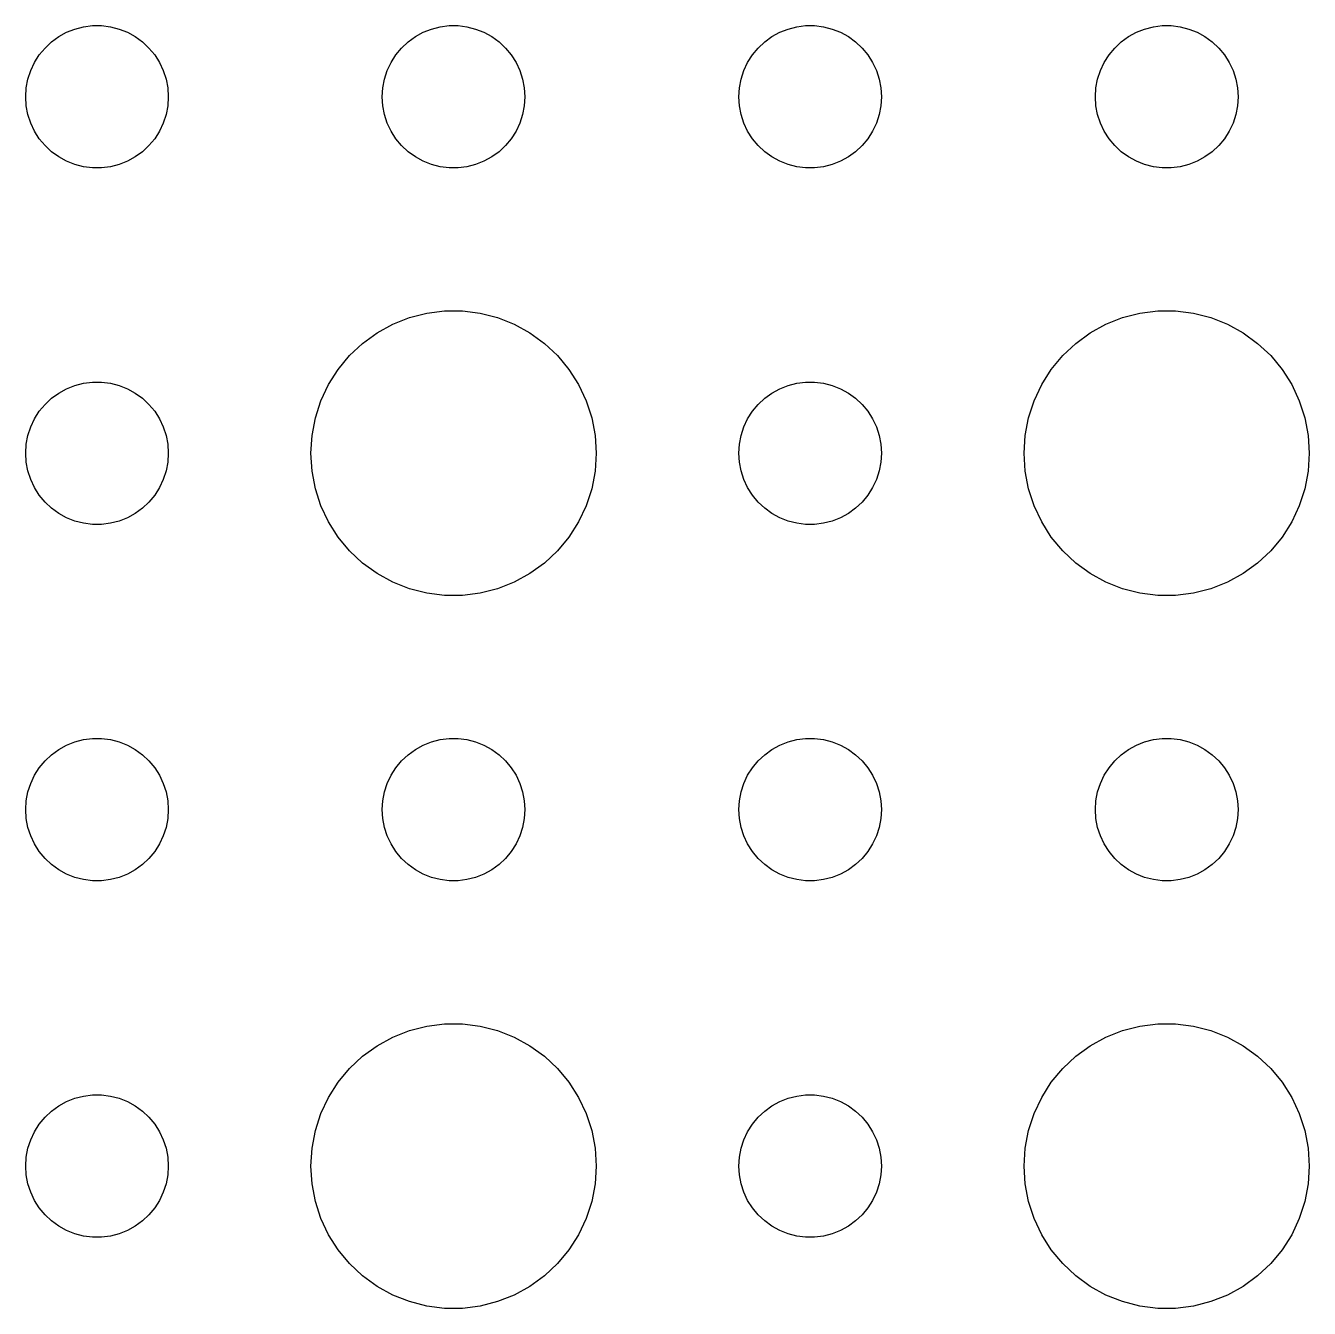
# Model space of a CAD drawing. Header units: metres. Extents: x -104 to 104, y -104 to 104.
# Drawn here: x -31.5 to -4.5, y 49.51 to 76.5 of the extents above; entities that cross this region are included whole.
import ezdxf

# ---------------------------------------------------------------- set-up
doc = ezdxf.new("R2010")
doc.units = ezdxf.units.M

msp = doc.modelspace()

# ---------------------------------------------------------------- linework, layer by layer
for p, q in [((-30.6387, 76.3572), (-30.4635, 76.4266)), ((-30.4635, 76.4266), (-30.2811, 76.4734)), ((-30.2811, 76.4734), (-30.0942, 76.497)), ((-30.0942, 76.497), (-29.9058, 76.497)), ((-29.9058, 76.497), (-29.7189, 76.4734)), ((-29.7189, 76.4734), (-29.5365, 76.4266)), ((-29.5365, 76.4266), (-29.3613, 76.3572)), ((-23.1387, 76.3572), (-22.9635, 76.4266)), ((-22.9635, 76.4266), (-22.7811, 76.4734)), ((-22.7811, 76.4734), (-22.5942, 76.497)), ((-22.5942, 76.497), (-22.4058, 76.497)), ((-22.4058, 76.497), (-22.2189, 76.4734)), ((-22.2189, 76.4734), (-22.0365, 76.4266)), ((-22.0365, 76.4266), (-21.8613, 76.3572)), ((-15.6387, 76.3572), (-15.4635, 76.4266)), ((-15.4635, 76.4266), (-15.2811, 76.4734)), ((-15.2811, 76.4734), (-15.0942, 76.497)), ((-15.0942, 76.497), (-14.9058, 76.497)), ((-14.9058, 76.497), (-14.7189, 76.4734)), ((-14.7189, 76.4734), (-14.5365, 76.4266)), ((-14.5365, 76.4266), (-14.3613, 76.3572)), ((-8.13866, 76.3572), (-7.96352, 76.4266)), ((-7.96352, 76.4266), (-7.78107, 76.4734)), ((-7.78107, 76.4734), (-7.59418, 76.497)), ((-7.59418, 76.497), (-7.40581, 76.497)), ((-7.40581, 76.497), (-7.21892, 76.4734)), ((-7.21892, 76.4734), (-7.03647, 76.4266)), ((-7.03647, 76.4266), (-6.86133, 76.3572)), ((-31.0934, 76.0268), (-30.9561, 76.1558)), ((-30.9561, 76.1558), (-30.8037, 76.2665)), ((-30.8037, 76.2665), (-30.6387, 76.3572)), ((-29.3613, 76.3572), (-29.1963, 76.2665)), ((-29.1963, 76.2665), (-29.0439, 76.1558)), ((-29.0439, 76.1558), (-28.9065, 76.0268)), ((-23.5934, 76.0268), (-23.4561, 76.1558)), ((-23.4561, 76.1558), (-23.3037, 76.2665)), ((-23.3037, 76.2665), (-23.1387, 76.3572)), ((-21.8613, 76.3572), (-21.6963, 76.2665)), ((-21.6963, 76.2665), (-21.5439, 76.1558)), ((-21.5439, 76.1558), (-21.4065, 76.0268)), ((-16.0934, 76.0268), (-15.9561, 76.1558)), ((-15.9561, 76.1558), (-15.8037, 76.2665)), ((-15.8037, 76.2665), (-15.6387, 76.3572)), ((-14.3613, 76.3572), (-14.1963, 76.2665)), ((-14.1963, 76.2665), (-14.0439, 76.1558)), ((-14.0439, 76.1558), (-13.9065, 76.0268)), ((-8.59344, 76.0268), (-8.45613, 76.1558)), ((-8.45613, 76.1558), (-8.30373, 76.2665)), ((-8.30373, 76.2665), (-8.13866, 76.3572)), ((-6.86133, 76.3572), (-6.69626, 76.2665)), ((-6.69626, 76.2665), (-6.54385, 76.1558)), ((-6.54385, 76.1558), (-6.40654, 76.0268)), ((-31.3145, 75.7226), (-31.2135, 75.8817)), ((-31.2135, 75.8817), (-31.0934, 76.0268)), ((-28.9065, 76.0268), (-28.7865, 75.8817)), ((-28.7865, 75.8817), (-28.6855, 75.7226)), ((-23.8145, 75.7226), (-23.7135, 75.8817)), ((-23.7135, 75.8817), (-23.5934, 76.0268)), ((-21.4065, 76.0268), (-21.2865, 75.8817)), ((-21.2865, 75.8817), (-21.1855, 75.7226)), ((-16.3145, 75.7226), (-16.2135, 75.8817)), ((-16.2135, 75.8817), (-16.0934, 76.0268)), ((-13.9065, 76.0268), (-13.7865, 75.8817)), ((-13.7865, 75.8817), (-13.6855, 75.7226)), ((-8.81445, 75.7226), (-8.71352, 75.8817)), ((-8.71352, 75.8817), (-8.59344, 76.0268)), ((-6.40654, 76.0268), (-6.28647, 75.8817)), ((-6.28647, 75.8817), (-6.18553, 75.7226)), ((-31.3947, 75.5522), (-31.3145, 75.7226)), ((-28.6855, 75.7226), (-28.6053, 75.5522)), ((-23.8947, 75.5522), (-23.8145, 75.7226)), ((-21.1855, 75.7226), (-21.1053, 75.5522)), ((-16.3947, 75.5522), (-16.3145, 75.7226)), ((-13.6855, 75.7226), (-13.6053, 75.5522)), ((-8.89465, 75.5522), (-8.81445, 75.7226)), ((-6.18553, 75.7226), (-6.10533, 75.5522)), ((-31.4882, 75.188), (-31.4529, 75.373)), ((-31.4529, 75.373), (-31.3947, 75.5522)), ((-28.6053, 75.5522), (-28.5471, 75.373)), ((-28.5471, 75.373), (-28.5118, 75.188)), ((-23.9882, 75.188), (-23.9529, 75.373)), ((-23.9529, 75.373), (-23.8947, 75.5522)), ((-21.1053, 75.5522), (-21.0471, 75.373)), ((-21.0471, 75.373), (-21.0118, 75.188)), ((-16.4882, 75.188), (-16.4529, 75.373)), ((-16.4529, 75.373), (-16.3947, 75.5522)), ((-13.6053, 75.5522), (-13.5471, 75.373)), ((-13.5471, 75.373), (-13.5118, 75.188)), ((-8.98816, 75.188), (-8.95287, 75.373)), ((-8.95287, 75.373), (-8.89465, 75.5522)), ((-6.10533, 75.5522), (-6.04712, 75.373)), ((-6.04712, 75.373), (-6.01183, 75.188)), ((-31.5, 75), (-31.4882, 75.188)), ((-28.5118, 75.188), (-28.5, 75)), ((-24, 75), (-23.9882, 75.188)), ((-21.0118, 75.188), (-21, 75)), ((-16.5, 75), (-16.4882, 75.188)), ((-13.5118, 75.188), (-13.5, 75)), ((-9, 75), (-8.98816, 75.188)), ((-6.01183, 75.188), (-6, 75)), ((-31.4882, 74.812), (-31.5, 75)), ((-31.4529, 74.627), (-31.4882, 74.812)), ((-28.5118, 74.812), (-28.5471, 74.627)), ((-28.5, 75), (-28.5118, 74.812)), ((-23.9882, 74.812), (-24, 75)), ((-23.9529, 74.627), (-23.9882, 74.812)), ((-21.0118, 74.812), (-21.0471, 74.627)), ((-21, 75), (-21.0118, 74.812)), ((-16.4882, 74.812), (-16.5, 75)), ((-16.4529, 74.627), (-16.4882, 74.812)), ((-13.5118, 74.812), (-13.5471, 74.627)), ((-13.5, 75), (-13.5118, 74.812)), ((-8.98816, 74.812), (-9, 75)), ((-8.95287, 74.627), (-8.98816, 74.812)), ((-6.01183, 74.812), (-6.04712, 74.627)), ((-6, 75), (-6.01183, 74.812)), ((-31.3947, 74.4478), (-31.4529, 74.627)), ((-28.5471, 74.627), (-28.6053, 74.4478)), ((-23.8947, 74.4478), (-23.9529, 74.627)), ((-21.0471, 74.627), (-21.1053, 74.4478)), ((-16.3947, 74.4478), (-16.4529, 74.627)), ((-13.5471, 74.627), (-13.6053, 74.4478)), ((-8.89465, 74.4478), (-8.95287, 74.627)), ((-6.04712, 74.627), (-6.10533, 74.4478)), ((-31.3145, 74.2774), (-31.3947, 74.4478)), ((-31.2135, 74.1183), (-31.3145, 74.2774)), ((-28.6855, 74.2774), (-28.7865, 74.1183)), ((-28.6053, 74.4478), (-28.6855, 74.2774)), ((-23.8145, 74.2774), (-23.8947, 74.4478)), ((-23.7135, 74.1183), (-23.8145, 74.2774)), ((-21.1855, 74.2774), (-21.2865, 74.1183)), ((-21.1053, 74.4478), (-21.1855, 74.2774)), ((-16.3145, 74.2774), (-16.3947, 74.4478)), ((-16.2135, 74.1183), (-16.3145, 74.2774)), ((-13.6855, 74.2774), (-13.7865, 74.1183)), ((-13.6053, 74.4478), (-13.6855, 74.2774)), ((-8.81445, 74.2774), (-8.89465, 74.4478)), ((-8.71352, 74.1183), (-8.81445, 74.2774)), ((-6.18553, 74.2774), (-6.28647, 74.1183)), ((-6.10533, 74.4478), (-6.18553, 74.2774)), ((-31.0934, 73.9732), (-31.2135, 74.1183)), ((-28.7865, 74.1183), (-28.9065, 73.9732)), ((-23.5934, 73.9732), (-23.7135, 74.1183)), ((-21.2865, 74.1183), (-21.4065, 73.9732)), ((-16.0934, 73.9732), (-16.2135, 74.1183)), ((-13.7865, 74.1183), (-13.9065, 73.9732)), ((-8.59344, 73.9732), (-8.71352, 74.1183)), ((-6.28647, 74.1183), (-6.40654, 73.9732)), ((-30.9561, 73.8442), (-31.0934, 73.9732)), ((-30.8037, 73.7335), (-30.9561, 73.8442)), ((-30.6387, 73.6428), (-30.8037, 73.7335)), ((-29.1963, 73.7335), (-29.3613, 73.6428)), ((-29.0439, 73.8442), (-29.1963, 73.7335)), ((-28.9065, 73.9732), (-29.0439, 73.8442)), ((-23.4561, 73.8442), (-23.5934, 73.9732)), ((-23.3037, 73.7335), (-23.4561, 73.8442)), ((-23.1387, 73.6428), (-23.3037, 73.7335)), ((-21.6963, 73.7335), (-21.8613, 73.6428)), ((-21.5439, 73.8442), (-21.6963, 73.7335)), ((-21.4065, 73.9732), (-21.5439, 73.8442)), ((-15.9561, 73.8442), (-16.0934, 73.9732)), ((-15.8037, 73.7335), (-15.9561, 73.8442)), ((-15.6387, 73.6428), (-15.8037, 73.7335)), ((-14.1963, 73.7335), (-14.3613, 73.6428)), ((-14.0439, 73.8442), (-14.1963, 73.7335)), ((-13.9065, 73.9732), (-14.0439, 73.8442)), ((-8.45613, 73.8442), (-8.59344, 73.9732)), ((-8.30373, 73.7335), (-8.45613, 73.8442)), ((-8.13866, 73.6428), (-8.30373, 73.7335)), ((-6.69626, 73.7335), (-6.86133, 73.6428)), ((-6.54385, 73.8442), (-6.69626, 73.7335)), ((-6.40654, 73.9732), (-6.54385, 73.8442)), ((-30.4635, 73.5734), (-30.6387, 73.6428)), ((-30.2811, 73.5266), (-30.4635, 73.5734)), ((-30.0942, 73.503), (-30.2811, 73.5266)), ((-29.9058, 73.503), (-30.0942, 73.503)), ((-29.7189, 73.5266), (-29.9058, 73.503)), ((-29.5365, 73.5734), (-29.7189, 73.5266)), ((-29.3613, 73.6428), (-29.5365, 73.5734)), ((-22.9635, 73.5734), (-23.1387, 73.6428)), ((-22.7811, 73.5266), (-22.9635, 73.5734)), ((-22.5942, 73.503), (-22.7811, 73.5266)), ((-22.4058, 73.503), (-22.5942, 73.503)), ((-22.2189, 73.5266), (-22.4058, 73.503)), ((-22.0365, 73.5734), (-22.2189, 73.5266)), ((-21.8613, 73.6428), (-22.0365, 73.5734)), ((-15.4635, 73.5734), (-15.6387, 73.6428)), ((-15.2811, 73.5266), (-15.4635, 73.5734)), ((-15.0942, 73.503), (-15.2811, 73.5266)), ((-14.9058, 73.503), (-15.0942, 73.503)), ((-14.7189, 73.5266), (-14.9058, 73.503)), ((-14.5365, 73.5734), (-14.7189, 73.5266)), ((-14.3613, 73.6428), (-14.5365, 73.5734)), ((-7.96352, 73.5734), (-8.13866, 73.6428)), ((-7.78107, 73.5266), (-7.96352, 73.5734)), ((-7.59418, 73.503), (-7.78107, 73.5266)), ((-7.40581, 73.503), (-7.59418, 73.503)), ((-7.21892, 73.5266), (-7.40581, 73.503)), ((-7.03647, 73.5734), (-7.21892, 73.5266)), ((-6.86133, 73.6428), (-7.03647, 73.5734)), ((-23.0621, 70.4469), (-22.6884, 70.4941)), ((-22.6884, 70.4941), (-22.3116, 70.4941)), ((-22.3116, 70.4941), (-21.9379, 70.4469)), ((-8.06213, 70.4469), (-7.68837, 70.4941)), ((-7.68837, 70.4941), (-7.31161, 70.4941)), ((-7.31161, 70.4941), (-6.93785, 70.4469)), ((-24.1075, 70.033), (-23.7773, 70.2145)), ((-23.7773, 70.2145), (-23.427, 70.3532)), ((-23.427, 70.3532), (-23.0621, 70.4469)), ((-21.9379, 70.4469), (-21.5729, 70.3532)), ((-21.5729, 70.3532), (-21.2227, 70.2145)), ((-21.2227, 70.2145), (-20.8925, 70.033)), ((-9.10747, 70.033), (-8.77733, 70.2145)), ((-8.77733, 70.2145), (-8.42705, 70.3532)), ((-8.42705, 70.3532), (-8.06213, 70.4469)), ((-6.93785, 70.4469), (-6.57294, 70.3532)), ((-6.57294, 70.3532), (-6.22266, 70.2145)), ((-6.22266, 70.2145), (-5.89252, 70.033)), ((-24.4123, 69.8115), (-24.1075, 70.033)), ((-20.8925, 70.033), (-20.5877, 69.8115)), ((-9.41226, 69.8115), (-9.10747, 70.033)), ((-5.89252, 70.033), (-5.58772, 69.8115)), ((-24.6869, 69.5536), (-24.4123, 69.8115)), ((-20.5877, 69.8115), (-20.3131, 69.5536)), ((-9.6869, 69.5536), (-9.41226, 69.8115)), ((-5.58772, 69.8115), (-5.31308, 69.5536)), ((-24.927, 69.2634), (-24.6869, 69.5536)), ((-20.3131, 69.5536), (-20.0729, 69.2634)), ((-9.92705, 69.2634), (-9.6869, 69.5536)), ((-5.31308, 69.5536), (-5.07294, 69.2634)), ((-25.1289, 68.9453), (-24.927, 69.2634)), ((-20.0729, 69.2634), (-19.8711, 68.9453)), ((-10.1289, 68.9453), (-9.92705, 69.2634)), ((-5.07294, 69.2634), (-4.87108, 68.9453)), ((-30.8037, 68.7665), (-30.6387, 68.8572)), ((-30.6387, 68.8572), (-30.4635, 68.9266)), ((-30.4635, 68.9266), (-30.2811, 68.9734)), ((-30.2811, 68.9734), (-30.0942, 68.997)), ((-30.0942, 68.997), (-29.9058, 68.997)), ((-29.9058, 68.997), (-29.7189, 68.9734)), ((-29.7189, 68.9734), (-29.5365, 68.9266)), ((-29.5365, 68.9266), (-29.3613, 68.8572)), ((-29.3613, 68.8572), (-29.1963, 68.7665)), ((-25.2893, 68.6044), (-25.1289, 68.9453)), ((-19.8711, 68.9453), (-19.7107, 68.6044)), ((-15.8037, 68.7665), (-15.6387, 68.8572)), ((-15.6387, 68.8572), (-15.4635, 68.9266)), ((-15.4635, 68.9266), (-15.2811, 68.9734)), ((-15.2811, 68.9734), (-15.0942, 68.997)), ((-15.0942, 68.997), (-14.9058, 68.997)), ((-14.9058, 68.997), (-14.7189, 68.9734)), ((-14.7189, 68.9734), (-14.5365, 68.9266)), ((-14.5365, 68.9266), (-14.3613, 68.8572)), ((-14.3613, 68.8572), (-14.1963, 68.7665)), ((-10.2893, 68.6044), (-10.1289, 68.9453)), ((-4.87108, 68.9453), (-4.71066, 68.6044)), ((-31.0934, 68.5268), (-30.9561, 68.6558)), ((-30.9561, 68.6558), (-30.8037, 68.7665)), ((-29.1963, 68.7665), (-29.0439, 68.6558)), ((-29.0439, 68.6558), (-28.9065, 68.5268)), ((-25.4057, 68.2461), (-25.2893, 68.6044)), ((-19.7107, 68.6044), (-19.5942, 68.2461)), ((-16.0934, 68.5268), (-15.9561, 68.6558)), ((-15.9561, 68.6558), (-15.8037, 68.7665)), ((-14.1963, 68.7665), (-14.0439, 68.6558)), ((-14.0439, 68.6558), (-13.9065, 68.5268)), ((-10.4057, 68.2461), (-10.2893, 68.6044)), ((-4.71066, 68.6044), (-4.59424, 68.2461)), ((-31.3145, 68.2226), (-31.2135, 68.3817)), ((-31.2135, 68.3817), (-31.0934, 68.5268)), ((-28.9065, 68.5268), (-28.7865, 68.3817)), ((-28.7865, 68.3817), (-28.6855, 68.2226)), ((-16.3145, 68.2226), (-16.2135, 68.3817)), ((-16.2135, 68.3817), (-16.0934, 68.5268)), ((-13.9065, 68.5268), (-13.7865, 68.3817)), ((-13.7865, 68.3817), (-13.6855, 68.2226)), ((-31.4529, 67.873), (-31.3947, 68.0522)), ((-31.3947, 68.0522), (-31.3145, 68.2226)), ((-28.6855, 68.2226), (-28.6053, 68.0522)), ((-28.6053, 68.0522), (-28.5471, 67.873)), ((-25.4763, 67.876), (-25.4057, 68.2461)), ((-19.5942, 68.2461), (-19.5237, 67.876)), ((-16.4529, 67.873), (-16.3947, 68.0522)), ((-16.3947, 68.0522), (-16.3145, 68.2226)), ((-13.6855, 68.2226), (-13.6053, 68.0522)), ((-13.6053, 68.0522), (-13.5471, 67.873)), ((-10.4763, 67.876), (-10.4057, 68.2461)), ((-4.59424, 68.2461), (-4.52365, 67.876)), ((-31.4882, 67.688), (-31.4529, 67.873)), ((-28.5471, 67.873), (-28.5118, 67.688)), ((-25.5, 67.5), (-25.4763, 67.876)), ((-19.5237, 67.876), (-19.5, 67.5)), ((-16.4882, 67.688), (-16.4529, 67.873)), ((-13.5471, 67.873), (-13.5118, 67.688)), ((-10.5, 67.5), (-10.4763, 67.876)), ((-4.52365, 67.876), (-4.5, 67.5)), ((-31.5, 67.5), (-31.4882, 67.688)), ((-28.5118, 67.688), (-28.5, 67.5)), ((-16.5, 67.5), (-16.4882, 67.688)), ((-13.5118, 67.688), (-13.5, 67.5)), ((-31.4882, 67.312), (-31.5, 67.5)), ((-31.4529, 67.127), (-31.4882, 67.312)), ((-28.5118, 67.312), (-28.5471, 67.127)), ((-28.5, 67.5), (-28.5118, 67.312)), ((-25.4763, 67.124), (-25.5, 67.5)), ((-19.5, 67.5), (-19.5237, 67.124)), ((-16.4882, 67.312), (-16.5, 67.5)), ((-16.4529, 67.127), (-16.4882, 67.312)), ((-13.5118, 67.312), (-13.5471, 67.127)), ((-13.5, 67.5), (-13.5118, 67.312)), ((-10.4763, 67.124), (-10.5, 67.5)), ((-4.5, 67.5), (-4.52365, 67.124)), ((-31.3947, 66.9478), (-31.4529, 67.127)), ((-28.5471, 67.127), (-28.6053, 66.9478)), ((-25.4057, 66.7539), (-25.4763, 67.124)), ((-19.5237, 67.124), (-19.5942, 66.7539)), ((-16.3947, 66.9478), (-16.4529, 67.127)), ((-13.5471, 67.127), (-13.6053, 66.9478)), ((-10.4057, 66.7539), (-10.4763, 67.124)), ((-4.52365, 67.124), (-4.59424, 66.7539)), ((-31.3145, 66.7774), (-31.3947, 66.9478)), ((-31.2135, 66.6183), (-31.3145, 66.7774)), ((-28.6855, 66.7774), (-28.7865, 66.6183)), ((-28.6053, 66.9478), (-28.6855, 66.7774)), ((-25.2893, 66.3956), (-25.4057, 66.7539)), ((-19.5942, 66.7539), (-19.7107, 66.3956)), ((-16.3145, 66.7774), (-16.3947, 66.9478)), ((-16.2135, 66.6183), (-16.3145, 66.7774)), ((-13.6855, 66.7774), (-13.7865, 66.6183)), ((-13.6053, 66.9478), (-13.6855, 66.7774)), ((-10.2893, 66.3956), (-10.4057, 66.7539)), ((-4.59424, 66.7539), (-4.71066, 66.3956)), ((-31.0934, 66.4732), (-31.2135, 66.6183)), ((-30.9561, 66.3442), (-31.0934, 66.4732)), ((-28.9065, 66.4732), (-29.0439, 66.3442)), ((-28.7865, 66.6183), (-28.9065, 66.4732)), ((-16.0934, 66.4732), (-16.2135, 66.6183)), ((-15.9561, 66.3442), (-16.0934, 66.4732)), ((-13.9065, 66.4732), (-14.0439, 66.3442)), ((-13.7865, 66.6183), (-13.9065, 66.4732)), ((-30.8037, 66.2335), (-30.9561, 66.3442)), ((-30.6387, 66.1428), (-30.8037, 66.2335)), ((-29.1963, 66.2335), (-29.3613, 66.1428)), ((-29.0439, 66.3442), (-29.1963, 66.2335)), ((-25.1289, 66.0547), (-25.2893, 66.3956)), ((-19.7107, 66.3956), (-19.8711, 66.0547)), ((-15.8037, 66.2335), (-15.9561, 66.3442)), ((-15.6387, 66.1428), (-15.8037, 66.2335)), ((-14.1963, 66.2335), (-14.3613, 66.1428)), ((-14.0439, 66.3442), (-14.1963, 66.2335)), ((-10.1289, 66.0547), (-10.2893, 66.3956)), ((-4.71066, 66.3956), (-4.87108, 66.0547)), ((-30.4635, 66.0734), (-30.6387, 66.1428)), ((-30.2811, 66.0266), (-30.4635, 66.0734)), ((-30.0942, 66.003), (-30.2811, 66.0266)), ((-29.9058, 66.003), (-30.0942, 66.003)), ((-29.7189, 66.0266), (-29.9058, 66.003)), ((-29.5365, 66.0734), (-29.7189, 66.0266)), ((-29.3613, 66.1428), (-29.5365, 66.0734)), ((-24.927, 65.7366), (-25.1289, 66.0547)), ((-19.8711, 66.0547), (-20.0729, 65.7366)), ((-15.4635, 66.0734), (-15.6387, 66.1428)), ((-15.2811, 66.0266), (-15.4635, 66.0734)), ((-15.0942, 66.003), (-15.2811, 66.0266)), ((-14.9058, 66.003), (-15.0942, 66.003)), ((-14.7189, 66.0266), (-14.9058, 66.003)), ((-14.5365, 66.0734), (-14.7189, 66.0266)), ((-14.3613, 66.1428), (-14.5365, 66.0734)), ((-9.92705, 65.7366), (-10.1289, 66.0547)), ((-4.87108, 66.0547), (-5.07294, 65.7366)), ((-24.6869, 65.4464), (-24.927, 65.7366)), ((-20.0729, 65.7366), (-20.3131, 65.4464)), ((-9.6869, 65.4464), (-9.92705, 65.7366)), ((-5.07294, 65.7366), (-5.31308, 65.4464)), ((-24.4123, 65.1885), (-24.6869, 65.4464)), ((-20.3131, 65.4464), (-20.5877, 65.1885)), ((-9.41226, 65.1885), (-9.6869, 65.4464)), ((-5.31308, 65.4464), (-5.58772, 65.1885)), ((-24.1075, 64.967), (-24.4123, 65.1885)), ((-20.5877, 65.1885), (-20.8925, 64.967)), ((-9.10747, 64.967), (-9.41226, 65.1885)), ((-5.58772, 65.1885), (-5.89252, 64.967)), ((-23.7773, 64.7855), (-24.1075, 64.967)), ((-20.8925, 64.967), (-21.2227, 64.7855)), ((-8.77733, 64.7855), (-9.10747, 64.967)), ((-5.89252, 64.967), (-6.22266, 64.7855)), ((-23.427, 64.6468), (-23.7773, 64.7855)), ((-23.0621, 64.5531), (-23.427, 64.6468)), ((-22.6884, 64.5059), (-23.0621, 64.5531)), ((-21.9379, 64.5531), (-22.3116, 64.5059)), ((-21.5729, 64.6468), (-21.9379, 64.5531)), ((-21.2227, 64.7855), (-21.5729, 64.6468)), ((-8.42705, 64.6468), (-8.77733, 64.7855)), ((-8.06213, 64.5531), (-8.42705, 64.6468)), ((-7.68837, 64.5059), (-8.06213, 64.5531)), ((-6.93785, 64.5531), (-7.31161, 64.5059)), ((-6.57294, 64.6468), (-6.93785, 64.5531)), ((-6.22266, 64.7855), (-6.57294, 64.6468)), ((-22.3116, 64.5059), (-22.6884, 64.5059)), ((-7.31161, 64.5059), (-7.68837, 64.5059)), ((-30.8037, 61.2665), (-30.6387, 61.3572)), ((-30.6387, 61.3572), (-30.4635, 61.4266)), ((-30.4635, 61.4266), (-30.2811, 61.4734)), ((-30.2811, 61.4734), (-30.0942, 61.497)), ((-30.0942, 61.497), (-29.9058, 61.497)), ((-29.9058, 61.497), (-29.7189, 61.4734)), ((-29.7189, 61.4734), (-29.5365, 61.4266)), ((-29.5365, 61.4266), (-29.3613, 61.3572)), ((-29.3613, 61.3572), (-29.1963, 61.2665)), ((-23.3037, 61.2665), (-23.1387, 61.3572)), ((-23.1387, 61.3572), (-22.9635, 61.4266)), ((-22.9635, 61.4266), (-22.7811, 61.4734)), ((-22.7811, 61.4734), (-22.5942, 61.497)), ((-22.5942, 61.497), (-22.4058, 61.497)), ((-22.4058, 61.497), (-22.2189, 61.4734)), ((-22.2189, 61.4734), (-22.0365, 61.4266)), ((-22.0365, 61.4266), (-21.8613, 61.3572)), ((-21.8613, 61.3572), (-21.6963, 61.2665)), ((-15.8037, 61.2665), (-15.6387, 61.3572)), ((-15.6387, 61.3572), (-15.4635, 61.4266)), ((-15.4635, 61.4266), (-15.2811, 61.4734)), ((-15.2811, 61.4734), (-15.0942, 61.497)), ((-15.0942, 61.497), (-14.9058, 61.497)), ((-14.9058, 61.497), (-14.7189, 61.4734)), ((-14.7189, 61.4734), (-14.5365, 61.4266)), ((-14.5365, 61.4266), (-14.3613, 61.3572)), ((-14.3613, 61.3572), (-14.1963, 61.2665)), ((-8.30373, 61.2665), (-8.13866, 61.3572)), ((-8.13866, 61.3572), (-7.96352, 61.4266)), ((-7.96352, 61.4266), (-7.78107, 61.4734)), ((-7.78107, 61.4734), (-7.59418, 61.497)), ((-7.59418, 61.497), (-7.40581, 61.497)), ((-7.40581, 61.497), (-7.21892, 61.4734)), ((-7.21892, 61.4734), (-7.03647, 61.4266)), ((-7.03647, 61.4266), (-6.86133, 61.3572)), ((-6.86133, 61.3572), (-6.69626, 61.2665)), ((-31.2135, 60.8817), (-31.0934, 61.0268)), ((-31.0934, 61.0268), (-30.9561, 61.1558)), ((-30.9561, 61.1558), (-30.8037, 61.2665)), ((-29.1963, 61.2665), (-29.0439, 61.1558)), ((-29.0439, 61.1558), (-28.9065, 61.0268)), ((-28.9065, 61.0268), (-28.7865, 60.8817)), ((-23.7135, 60.8817), (-23.5934, 61.0268)), ((-23.5934, 61.0268), (-23.4561, 61.1558)), ((-23.4561, 61.1558), (-23.3037, 61.2665)), ((-21.6963, 61.2665), (-21.5439, 61.1558)), ((-21.5439, 61.1558), (-21.4065, 61.0268)), ((-21.4065, 61.0268), (-21.2865, 60.8817)), ((-16.2135, 60.8817), (-16.0934, 61.0268)), ((-16.0934, 61.0268), (-15.9561, 61.1558)), ((-15.9561, 61.1558), (-15.8037, 61.2665)), ((-14.1963, 61.2665), (-14.0439, 61.1558)), ((-14.0439, 61.1558), (-13.9065, 61.0268)), ((-13.9065, 61.0268), (-13.7865, 60.8817)), ((-8.71352, 60.8817), (-8.59344, 61.0268)), ((-8.59344, 61.0268), (-8.45613, 61.1558)), ((-8.45613, 61.1558), (-8.30373, 61.2665)), ((-6.69626, 61.2665), (-6.54385, 61.1558)), ((-6.54385, 61.1558), (-6.40654, 61.0268)), ((-6.40654, 61.0268), (-6.28647, 60.8817)), ((-31.3145, 60.7226), (-31.2135, 60.8817)), ((-28.7865, 60.8817), (-28.6855, 60.7226)), ((-23.8145, 60.7226), (-23.7135, 60.8817)), ((-21.2865, 60.8817), (-21.1855, 60.7226)), ((-16.3145, 60.7226), (-16.2135, 60.8817)), ((-13.7865, 60.8817), (-13.6855, 60.7226)), ((-8.81445, 60.7226), (-8.71352, 60.8817)), ((-6.28647, 60.8817), (-6.18553, 60.7226)), ((-31.4529, 60.373), (-31.3947, 60.5522)), ((-31.3947, 60.5522), (-31.3145, 60.7226)), ((-28.6855, 60.7226), (-28.6053, 60.5522)), ((-28.6053, 60.5522), (-28.5471, 60.373)), ((-23.9529, 60.373), (-23.8947, 60.5522)), ((-23.8947, 60.5522), (-23.8145, 60.7226)), ((-21.1855, 60.7226), (-21.1053, 60.5522)), ((-21.1053, 60.5522), (-21.0471, 60.373)), ((-16.4529, 60.373), (-16.3947, 60.5522)), ((-16.3947, 60.5522), (-16.3145, 60.7226)), ((-13.6855, 60.7226), (-13.6053, 60.5522)), ((-13.6053, 60.5522), (-13.5471, 60.373)), ((-8.95287, 60.373), (-8.89465, 60.5522)), ((-8.89465, 60.5522), (-8.81445, 60.7226)), ((-6.18553, 60.7226), (-6.10533, 60.5522)), ((-6.10533, 60.5522), (-6.04712, 60.373)), ((-31.4882, 60.188), (-31.4529, 60.373)), ((-28.5471, 60.373), (-28.5118, 60.188)), ((-23.9882, 60.188), (-23.9529, 60.373)), ((-21.0471, 60.373), (-21.0118, 60.188)), ((-16.4882, 60.188), (-16.4529, 60.373)), ((-13.5471, 60.373), (-13.5118, 60.188)), ((-8.98816, 60.188), (-8.95287, 60.373)), ((-6.04712, 60.373), (-6.01183, 60.188)), ((-31.5, 60), (-31.4882, 60.188)), ((-31.4882, 59.812), (-31.5, 60)), ((-28.5118, 60.188), (-28.5, 60)), ((-28.5, 60), (-28.5118, 59.812)), ((-24, 60), (-23.9882, 60.188)), ((-23.9882, 59.812), (-24, 60)), ((-21.0118, 60.188), (-21, 60)), ((-21, 60), (-21.0118, 59.812)), ((-16.5, 60), (-16.4882, 60.188)), ((-16.4882, 59.812), (-16.5, 60)), ((-13.5118, 60.188), (-13.5, 60)), ((-13.5, 60), (-13.5118, 59.812)), ((-9, 60), (-8.98816, 60.188)), ((-8.98816, 59.812), (-9, 60)), ((-6.01183, 60.188), (-6, 60)), ((-6, 60), (-6.01183, 59.812)), ((-31.4529, 59.627), (-31.4882, 59.812)), ((-28.5118, 59.812), (-28.5471, 59.627)), ((-23.9529, 59.627), (-23.9882, 59.812)), ((-21.0118, 59.812), (-21.0471, 59.627)), ((-16.4529, 59.627), (-16.4882, 59.812)), ((-13.5118, 59.812), (-13.5471, 59.627)), ((-8.95287, 59.627), (-8.98816, 59.812)), ((-6.01183, 59.812), (-6.04712, 59.627)), ((-31.3947, 59.4478), (-31.4529, 59.627)), ((-31.3145, 59.2774), (-31.3947, 59.4478)), ((-28.6053, 59.4478), (-28.6855, 59.2774)), ((-28.5471, 59.627), (-28.6053, 59.4478)), ((-23.8947, 59.4478), (-23.9529, 59.627)), ((-23.8145, 59.2774), (-23.8947, 59.4478)), ((-21.1053, 59.4478), (-21.1855, 59.2774)), ((-21.0471, 59.627), (-21.1053, 59.4478)), ((-16.3947, 59.4478), (-16.4529, 59.627)), ((-16.3145, 59.2774), (-16.3947, 59.4478)), ((-13.6053, 59.4478), (-13.6855, 59.2774)), ((-13.5471, 59.627), (-13.6053, 59.4478)), ((-8.89465, 59.4478), (-8.95287, 59.627)), ((-8.81445, 59.2774), (-8.89465, 59.4478)), ((-6.10533, 59.4478), (-6.18553, 59.2774)), ((-6.04712, 59.627), (-6.10533, 59.4478)), ((-31.2135, 59.1183), (-31.3145, 59.2774)), ((-28.6855, 59.2774), (-28.7865, 59.1183)), ((-23.7135, 59.1183), (-23.8145, 59.2774)), ((-21.1855, 59.2774), (-21.2865, 59.1183)), ((-16.2135, 59.1183), (-16.3145, 59.2774)), ((-13.6855, 59.2774), (-13.7865, 59.1183)), ((-8.71352, 59.1183), (-8.81445, 59.2774)), ((-6.18553, 59.2774), (-6.28647, 59.1183)), ((-31.0934, 58.9732), (-31.2135, 59.1183)), ((-30.9561, 58.8442), (-31.0934, 58.9732)), ((-28.9065, 58.9732), (-29.0439, 58.8442)), ((-28.7865, 59.1183), (-28.9065, 58.9732)), ((-23.5934, 58.9732), (-23.7135, 59.1183)), ((-23.4561, 58.8442), (-23.5934, 58.9732)), ((-21.4065, 58.9732), (-21.5439, 58.8442)), ((-21.2865, 59.1183), (-21.4065, 58.9732)), ((-16.0934, 58.9732), (-16.2135, 59.1183)), ((-15.9561, 58.8442), (-16.0934, 58.9732)), ((-13.9065, 58.9732), (-14.0439, 58.8442)), ((-13.7865, 59.1183), (-13.9065, 58.9732)), ((-8.59344, 58.9732), (-8.71352, 59.1183)), ((-8.45613, 58.8442), (-8.59344, 58.9732)), ((-6.40654, 58.9732), (-6.54385, 58.8442)), ((-6.28647, 59.1183), (-6.40654, 58.9732)), ((-30.8037, 58.7335), (-30.9561, 58.8442)), ((-30.6387, 58.6428), (-30.8037, 58.7335)), ((-30.4635, 58.5734), (-30.6387, 58.6428)), ((-29.3613, 58.6428), (-29.5365, 58.5734)), ((-29.1963, 58.7335), (-29.3613, 58.6428)), ((-29.0439, 58.8442), (-29.1963, 58.7335)), ((-23.3037, 58.7335), (-23.4561, 58.8442)), ((-23.1387, 58.6428), (-23.3037, 58.7335)), ((-22.9635, 58.5734), (-23.1387, 58.6428)), ((-21.8613, 58.6428), (-22.0365, 58.5734)), ((-21.6963, 58.7335), (-21.8613, 58.6428)), ((-21.5439, 58.8442), (-21.6963, 58.7335)), ((-15.8037, 58.7335), (-15.9561, 58.8442)), ((-15.6387, 58.6428), (-15.8037, 58.7335)), ((-15.4635, 58.5734), (-15.6387, 58.6428)), ((-14.3613, 58.6428), (-14.5365, 58.5734)), ((-14.1963, 58.7335), (-14.3613, 58.6428)), ((-14.0439, 58.8442), (-14.1963, 58.7335)), ((-8.30373, 58.7335), (-8.45613, 58.8442)), ((-8.13866, 58.6428), (-8.30373, 58.7335)), ((-7.96352, 58.5734), (-8.13866, 58.6428)), ((-6.86133, 58.6428), (-7.03647, 58.5734)), ((-6.69626, 58.7335), (-6.86133, 58.6428)), ((-6.54385, 58.8442), (-6.69626, 58.7335)), ((-30.2811, 58.5266), (-30.4635, 58.5734)), ((-30.0942, 58.503), (-30.2811, 58.5266)), ((-29.9058, 58.503), (-30.0942, 58.503)), ((-29.7189, 58.5266), (-29.9058, 58.503)), ((-29.5365, 58.5734), (-29.7189, 58.5266)), ((-22.7811, 58.5266), (-22.9635, 58.5734)), ((-22.5942, 58.503), (-22.7811, 58.5266)), ((-22.4058, 58.503), (-22.5942, 58.503)), ((-22.2189, 58.5266), (-22.4058, 58.503)), ((-22.0365, 58.5734), (-22.2189, 58.5266)), ((-15.2811, 58.5266), (-15.4635, 58.5734)), ((-15.0942, 58.503), (-15.2811, 58.5266)), ((-14.9058, 58.503), (-15.0942, 58.503)), ((-14.7189, 58.5266), (-14.9058, 58.503)), ((-14.5365, 58.5734), (-14.7189, 58.5266)), ((-7.78107, 58.5266), (-7.96352, 58.5734)), ((-7.59418, 58.503), (-7.78107, 58.5266)), ((-7.40581, 58.503), (-7.59418, 58.503)), ((-7.21892, 58.5266), (-7.40581, 58.503)), ((-7.03647, 58.5734), (-7.21892, 58.5266)), ((-23.7773, 55.2145), (-23.427, 55.3532)), ((-23.427, 55.3532), (-23.0621, 55.4469)), ((-23.0621, 55.4469), (-22.6884, 55.4941)), ((-22.6884, 55.4941), (-22.3116, 55.4941)), ((-22.3116, 55.4941), (-21.9379, 55.4469)), ((-21.9379, 55.4469), (-21.5729, 55.3532)), ((-21.5729, 55.3532), (-21.2227, 55.2145)), ((-8.77733, 55.2145), (-8.42705, 55.3532)), ((-8.42705, 55.3532), (-8.06213, 55.4469)), ((-8.06213, 55.4469), (-7.68837, 55.4941)), ((-7.68837, 55.4941), (-7.31161, 55.4941)), ((-7.31161, 55.4941), (-6.93785, 55.4469)), ((-6.93785, 55.4469), (-6.57294, 55.3532)), ((-6.57294, 55.3532), (-6.22266, 55.2145)), ((-24.1075, 55.033), (-23.7773, 55.2145)), ((-21.2227, 55.2145), (-20.8925, 55.033)), ((-9.10747, 55.033), (-8.77733, 55.2145)), ((-6.22266, 55.2145), (-5.89252, 55.033)), ((-24.6869, 54.5536), (-24.4123, 54.8115)), ((-24.4123, 54.8115), (-24.1075, 55.033)), ((-20.8925, 55.033), (-20.5877, 54.8115)), ((-20.5877, 54.8115), (-20.3131, 54.5536)), ((-9.6869, 54.5536), (-9.41226, 54.8115)), ((-9.41226, 54.8115), (-9.10747, 55.033)), ((-5.89252, 55.033), (-5.58772, 54.8115)), ((-5.58772, 54.8115), (-5.31308, 54.5536)), ((-24.927, 54.2634), (-24.6869, 54.5536)), ((-20.3131, 54.5536), (-20.0729, 54.2634)), ((-9.92705, 54.2634), (-9.6869, 54.5536)), ((-5.31308, 54.5536), (-5.07294, 54.2634)), ((-25.1289, 53.9453), (-24.927, 54.2634)), ((-20.0729, 54.2634), (-19.8711, 53.9453)), ((-10.1289, 53.9453), (-9.92705, 54.2634)), ((-5.07294, 54.2634), (-4.87108, 53.9453)), ((-30.9561, 53.6558), (-30.8037, 53.7665)), ((-30.8037, 53.7665), (-30.6387, 53.8572)), ((-30.6387, 53.8572), (-30.4635, 53.9266)), ((-30.4635, 53.9266), (-30.2811, 53.9734)), ((-30.2811, 53.9734), (-30.0942, 53.997)), ((-30.0942, 53.997), (-29.9058, 53.997)), ((-29.9058, 53.997), (-29.7189, 53.9734)), ((-29.7189, 53.9734), (-29.5365, 53.9266)), ((-29.5365, 53.9266), (-29.3613, 53.8572)), ((-29.3613, 53.8572), (-29.1963, 53.7665)), ((-29.1963, 53.7665), (-29.0439, 53.6558)), ((-25.2893, 53.6044), (-25.1289, 53.9453)), ((-19.8711, 53.9453), (-19.7107, 53.6044)), ((-15.9561, 53.6558), (-15.8037, 53.7665)), ((-15.8037, 53.7665), (-15.6387, 53.8572)), ((-15.6387, 53.8572), (-15.4635, 53.9266)), ((-15.4635, 53.9266), (-15.2811, 53.9734)), ((-15.2811, 53.9734), (-15.0942, 53.997)), ((-15.0942, 53.997), (-14.9058, 53.997)), ((-14.9058, 53.997), (-14.7189, 53.9734)), ((-14.7189, 53.9734), (-14.5365, 53.9266)), ((-14.5365, 53.9266), (-14.3613, 53.8572)), ((-14.3613, 53.8572), (-14.1963, 53.7665)), ((-14.1963, 53.7665), (-14.0439, 53.6558)), ((-10.2893, 53.6044), (-10.1289, 53.9453)), ((-4.87108, 53.9453), (-4.71066, 53.6044)), ((-31.2135, 53.3817), (-31.0934, 53.5268)), ((-31.0934, 53.5268), (-30.9561, 53.6558)), ((-29.0439, 53.6558), (-28.9065, 53.5268)), ((-28.9065, 53.5268), (-28.7865, 53.3817)), ((-25.4057, 53.2461), (-25.2893, 53.6044)), ((-19.7107, 53.6044), (-19.5942, 53.2461)), ((-16.2135, 53.3817), (-16.0934, 53.5268)), ((-16.0934, 53.5268), (-15.9561, 53.6558)), ((-14.0439, 53.6558), (-13.9065, 53.5268)), ((-13.9065, 53.5268), (-13.7865, 53.3817)), ((-10.4057, 53.2461), (-10.2893, 53.6044)), ((-4.71066, 53.6044), (-4.59424, 53.2461)), ((-31.3947, 53.0522), (-31.3145, 53.2226)), ((-31.3145, 53.2226), (-31.2135, 53.3817)), ((-28.7865, 53.3817), (-28.6855, 53.2226)), ((-28.6855, 53.2226), (-28.6053, 53.0522)), ((-25.4763, 52.876), (-25.4057, 53.2461)), ((-19.5942, 53.2461), (-19.5237, 52.876)), ((-16.3947, 53.0522), (-16.3145, 53.2226)), ((-16.3145, 53.2226), (-16.2135, 53.3817)), ((-13.7865, 53.3817), (-13.6855, 53.2226)), ((-13.6855, 53.2226), (-13.6053, 53.0522)), ((-10.4763, 52.876), (-10.4057, 53.2461)), ((-4.59424, 53.2461), (-4.52365, 52.876)), ((-31.4529, 52.873), (-31.3947, 53.0522)), ((-28.6053, 53.0522), (-28.5471, 52.873)), ((-16.4529, 52.873), (-16.3947, 53.0522)), ((-13.6053, 53.0522), (-13.5471, 52.873)), ((-31.5, 52.5), (-31.4882, 52.688)), ((-31.4882, 52.688), (-31.4529, 52.873)), ((-28.5471, 52.873), (-28.5118, 52.688)), ((-28.5118, 52.688), (-28.5, 52.5)), ((-25.5, 52.5), (-25.4763, 52.876)), ((-19.5237, 52.876), (-19.5, 52.5)), ((-16.5, 52.5), (-16.4882, 52.688)), ((-16.4882, 52.688), (-16.4529, 52.873)), ((-13.5471, 52.873), (-13.5118, 52.688)), ((-13.5118, 52.688), (-13.5, 52.5)), ((-10.5, 52.5), (-10.4763, 52.876)), ((-4.52365, 52.876), (-4.5, 52.5)), ((-31.4882, 52.312), (-31.5, 52.5)), ((-28.5, 52.5), (-28.5118, 52.312)), ((-25.4763, 52.124), (-25.5, 52.5)), ((-19.5, 52.5), (-19.5237, 52.124)), ((-16.4882, 52.312), (-16.5, 52.5)), ((-13.5, 52.5), (-13.5118, 52.312)), ((-10.4763, 52.124), (-10.5, 52.5)), ((-4.5, 52.5), (-4.52365, 52.124)), ((-31.4529, 52.127), (-31.4882, 52.312)), ((-31.3947, 51.9478), (-31.4529, 52.127)), ((-28.5471, 52.127), (-28.6053, 51.9478)), ((-28.5118, 52.312), (-28.5471, 52.127)), ((-25.4057, 51.7539), (-25.4763, 52.124)), ((-19.5237, 52.124), (-19.5942, 51.7539)), ((-16.4529, 52.127), (-16.4882, 52.312)), ((-16.3947, 51.9478), (-16.4529, 52.127)), ((-13.5471, 52.127), (-13.6053, 51.9478)), ((-13.5118, 52.312), (-13.5471, 52.127)), ((-10.4057, 51.7539), (-10.4763, 52.124)), ((-4.52365, 52.124), (-4.59424, 51.7539)), ((-31.3145, 51.7774), (-31.3947, 51.9478)), ((-28.6053, 51.9478), (-28.6855, 51.7774)), ((-16.3145, 51.7774), (-16.3947, 51.9478)), ((-13.6053, 51.9478), (-13.6855, 51.7774)), ((-31.2135, 51.6183), (-31.3145, 51.7774)), ((-31.0934, 51.4732), (-31.2135, 51.6183)), ((-28.7865, 51.6183), (-28.9065, 51.4732)), ((-28.6855, 51.7774), (-28.7865, 51.6183)), ((-25.2893, 51.3956), (-25.4057, 51.7539)), ((-19.5942, 51.7539), (-19.7107, 51.3956)), ((-16.2135, 51.6183), (-16.3145, 51.7774)), ((-16.0934, 51.4732), (-16.2135, 51.6183)), ((-13.7865, 51.6183), (-13.9065, 51.4732)), ((-13.6855, 51.7774), (-13.7865, 51.6183)), ((-10.2893, 51.3956), (-10.4057, 51.7539)), ((-4.59424, 51.7539), (-4.71066, 51.3956)), ((-30.9561, 51.3442), (-31.0934, 51.4732)), ((-30.8037, 51.2335), (-30.9561, 51.3442)), ((-29.0439, 51.3442), (-29.1963, 51.2335)), ((-28.9065, 51.4732), (-29.0439, 51.3442)), ((-25.1289, 51.0547), (-25.2893, 51.3956)), ((-19.7107, 51.3956), (-19.8711, 51.0547)), ((-15.9561, 51.3442), (-16.0934, 51.4732)), ((-15.8037, 51.2335), (-15.9561, 51.3442)), ((-14.0439, 51.3442), (-14.1963, 51.2335)), ((-13.9065, 51.4732), (-14.0439, 51.3442)), ((-10.1289, 51.0547), (-10.2893, 51.3956)), ((-4.71066, 51.3956), (-4.87108, 51.0547)), ((-30.6387, 51.1428), (-30.8037, 51.2335)), ((-30.4635, 51.0734), (-30.6387, 51.1428)), ((-30.2811, 51.0266), (-30.4635, 51.0734)), ((-29.5365, 51.0734), (-29.7189, 51.0266)), ((-29.3613, 51.1428), (-29.5365, 51.0734)), ((-29.1963, 51.2335), (-29.3613, 51.1428)), ((-24.927, 50.7366), (-25.1289, 51.0547)), ((-19.8711, 51.0547), (-20.0729, 50.7366)), ((-15.6387, 51.1428), (-15.8037, 51.2335)), ((-15.4635, 51.0734), (-15.6387, 51.1428)), ((-15.2811, 51.0266), (-15.4635, 51.0734)), ((-14.5365, 51.0734), (-14.7189, 51.0266)), ((-14.3613, 51.1428), (-14.5365, 51.0734)), ((-14.1963, 51.2335), (-14.3613, 51.1428)), ((-9.92705, 50.7366), (-10.1289, 51.0547)), ((-4.87108, 51.0547), (-5.07294, 50.7366)), ((-30.0942, 51.003), (-30.2811, 51.0266)), ((-29.9058, 51.003), (-30.0942, 51.003)), ((-29.7189, 51.0266), (-29.9058, 51.003)), ((-15.0942, 51.003), (-15.2811, 51.0266)), ((-14.9058, 51.003), (-15.0942, 51.003)), ((-14.7189, 51.0266), (-14.9058, 51.003)), ((-24.6869, 50.4464), (-24.927, 50.7366)), ((-20.0729, 50.7366), (-20.3131, 50.4464)), ((-9.6869, 50.4464), (-9.92705, 50.7366)), ((-5.07294, 50.7366), (-5.31308, 50.4464)), ((-24.4123, 50.1885), (-24.6869, 50.4464)), ((-20.3131, 50.4464), (-20.5877, 50.1885)), ((-9.41226, 50.1885), (-9.6869, 50.4464)), ((-5.31308, 50.4464), (-5.58772, 50.1885)), ((-24.1075, 49.967), (-24.4123, 50.1885)), ((-23.7773, 49.7855), (-24.1075, 49.967)), ((-20.8925, 49.967), (-21.2227, 49.7855)), ((-20.5877, 50.1885), (-20.8925, 49.967)), ((-9.10747, 49.967), (-9.41226, 50.1885)), ((-8.77733, 49.7855), (-9.10747, 49.967)), ((-5.89252, 49.967), (-6.22266, 49.7855)), ((-5.58772, 50.1885), (-5.89252, 49.967)), ((-23.427, 49.6468), (-23.7773, 49.7855)), ((-21.2227, 49.7855), (-21.5729, 49.6468)), ((-8.42705, 49.6468), (-8.77733, 49.7855)), ((-6.22266, 49.7855), (-6.57294, 49.6468)), ((-23.0621, 49.5531), (-23.427, 49.6468)), ((-22.6884, 49.5059), (-23.0621, 49.5531)), ((-22.3116, 49.5059), (-22.6884, 49.5059)), ((-21.9379, 49.5531), (-22.3116, 49.5059)), ((-21.5729, 49.6468), (-21.9379, 49.5531)), ((-8.06213, 49.5531), (-8.42705, 49.6468)), ((-7.68837, 49.5059), (-8.06213, 49.5531)), ((-7.31161, 49.5059), (-7.68837, 49.5059)), ((-6.93785, 49.5531), (-7.31161, 49.5059)), ((-6.57294, 49.6468), (-6.93785, 49.5531))]:
    msp.add_line(p, q)

doc.saveas('drawing.dxf')
